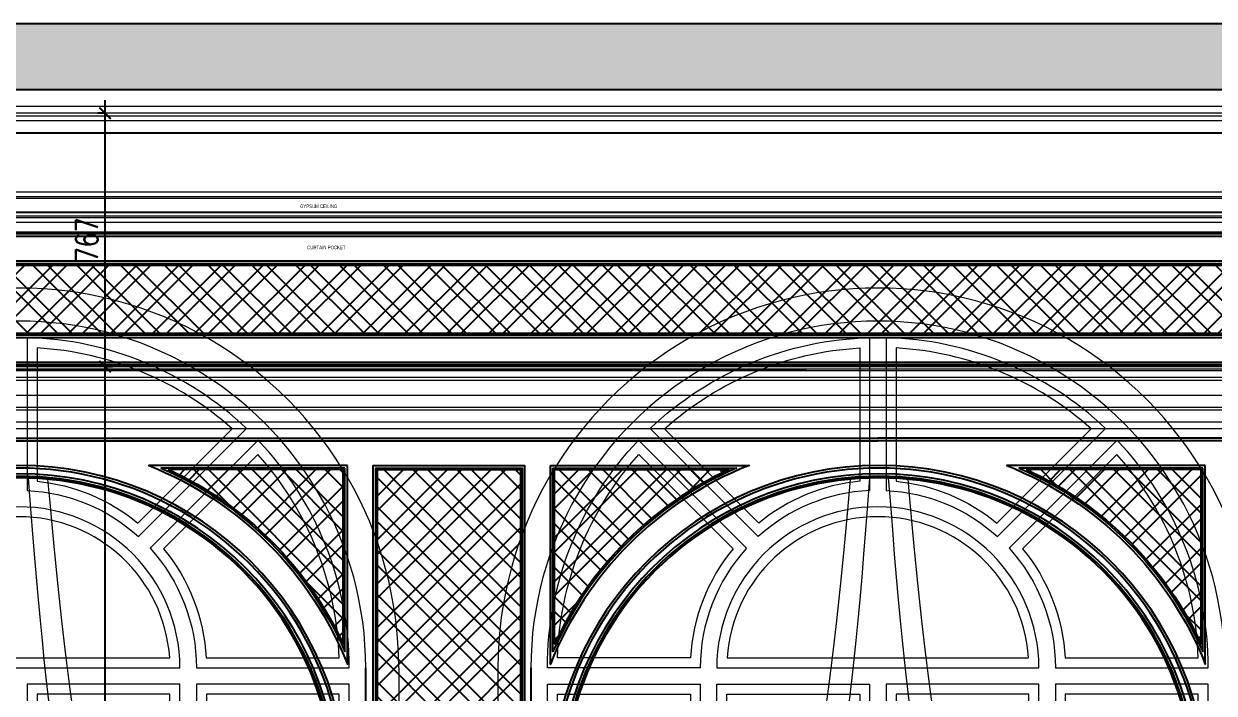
# Model space of a CAD drawing. Header units: inches. Extents: x -20583 to 399182, y -24453 to 525552.
# Drawn here: x 5466 to 9069, y 21185 to 23212 of the extents above; entities that cross this region are included whole.
import ezdxf

# ---------------------------------------------------------------- set-up
doc = ezdxf.new("R2010")
doc.units = ezdxf.units.IN
doc.header["$LTSCALE"] = 1000
doc.header["$MEASUREMENT"] = 0
doc.header["$PDMODE"] = 35
doc.linetypes.add('DASHED', pattern=[0.75, 0.5, -0.25])
doc.linetypes.add('HIDDEN', pattern=[0.375, 0.25, -0.125])
for name, color, linetype in [('8', 8, 'Continuous'), ('A-DIM', 9, 'Continuous'), ('A-Hidden', 8, 'HIDDEN'), ('ARCH. DIM', 1, 'Continuous'), ('CQ text label', 3, 'Continuous'), ('Layer1', 1, 'Continuous'), ('Layer3', 3, 'Continuous'), ('Layer7', 8, 'Continuous')]:
    doc.layers.add(name, color=color, linetype=linetype)
for name, color, linetype, lineweight in [('A-GLAZ', 134, 'Continuous', 18), ('Fabric', 253, 'Continuous', 0), ('GRC', 41, 'Continuous', 0), ('Sanitaire', 253, 'Continuous', 0), ('Wood treillis', 111, 'Continuous', 0)]:
    doc.layers.add(name, color=color, linetype=linetype, lineweight=lineweight)
doc.styles.add('DIM 50', font='romans.shx', dxfattribs={"width": 0.75, "height": 100})
doc.styles.add('ST9', font='romans.shx', dxfattribs={"width": 0.8})
doc.dimstyles.new('DIM-20', dxfattribs={"dimscale": 1000, "dimtxt": 0.044, "dimasz": 0.035, "dimexe": 0.022, "dimexo": 0.022, "dimgap": 0.022, "dimtad": 1, "dimdec": 0, "dimzin": 0, "dimdsep": 46, "dimtxsty": 'ST9', "dimblk1": 'ARCHTICK', "dimblk2": 'ARCHTICK', "dimsah": 1, "dimcen": 0.08800000000000001, "dimdle": 0.04, "dimclrd": 256, "dimclre": 256, "dimclrt": 3, "dimadec": 0, "dimazin": 0, "dimtfac": 1, "dimtdec": 0, "dimtix": 1, "dimtofl": 0, "dimtmove": 1, "dimatfit": 3, "dimldrblk": 'CLOSED', "dimfxl": 1, "dimtolj": 1, "dimtzin": 0, "dimarcsym": 0})
pattern_1 = [(135, (0, 0), (-66.29126073623884, -66.29126073623883), []), (135, (2.706112671194974e-15, 44.19417375), (-66.29126073623884, -66.29126073623883), [])]
pattern_2 = [(45, (0, 0), (-66.29126073623883, 66.29126073623884), []), (45, (44.19417375, 0), (-66.29126073623883, 66.29126073623884), [])]

# ---------------------------------------------------------------- blocks, each defined once
blk = doc.blocks.new('_ARCHTICK')
at = {"color": 0, "linetype": 'ByBlock', "const_width": 0.15}
blk.add_lwpolyline([(-0.5, -0.5), (0.5, 0.5)], dxfattribs=at)
blk = doc.blocks.new('*D222')
at = {"layer": 'A-DIM', "lineweight": -2, "transparency": 16777216}
for p, q in [((5711.638479867706, 18822.05420349693), (5711.638479867706, 22214.12563307249)), ((5714.571611188673, 22174.12563307249), (5733.638479867706, 22174.12563307249)), ((5714.571604965343, 18862.05420349693), (5733.638479867706, 18862.05420349693))]:
    blk.add_line(p, q, dxfattribs=at)
at = {"layer": 'Defpoints', "color": 0, "transparency": 16777216}
for p in [(5692.571611188675, 22174.1256330725, 4.455532314764379e-07), (5711.638479867707, 22174.12563307249), (5692.571604965346, 18862.05420349693, 9.944884717770964e-07)]:
    blk.add_point(p, dxfattribs=at)
at = {"layer": 'A-DIM', "lineweight": -2, "transparency": 16777216, "xscale": 35, "yscale": 35, "zscale": 35}
for p, rotation in [((5711.638479867706, 22174.12563307249), 90), ((5711.638479867706, 18862.05420349693), 270)]:
    blk.add_blockref('_ARCHTICK', p, dxfattribs=dict(at, rotation=rotation))
at = {"layer": 'A-DIM', "color": 3, "transparency": 16777216, "insert": (5656.638479867708, 20518.08991828471), "char_height": 66, "attachment_point": 5, "rotation": 90.00000000000001, "style": 'ST9'}
blk.add_mtext('\\A1;3312', dxfattribs=at)
blk = doc.blocks.new('_CLOSED')
at = {"color": 0, "linetype": 'ByBlock'}
for p, q in [((-1, 0.1666666666666666), (0, 0)), ((-1, 0.1666666666666666), (-1, -0.1666666666666666)), ((0, 0), (-1, -0.1666666666666666)), ((0, 0), (-1, 0))]:
    blk.add_line(p, q, dxfattribs=at)
blk = doc.blocks.new('*D223')
at = {"layer": 'A-DIM', "lineweight": -2, "transparency": 16777216}
for p, q in [((5711.638479868147, 22134.12563307275), (5711.638479868146, 22981.16770790663)), ((5711.638482829961, 22941.16770790663), (5689.638479868146, 22941.16770790663)), ((5711.638479867774, 22174.12563307275), (5689.638479868147, 22174.12563307275))]:
    blk.add_line(p, q, dxfattribs=at)
at = {"layer": 'Defpoints', "color": 0, "transparency": 16777216}
for p in [(5711.638479868147, 22941.16770790663), (5733.638482829962, 22941.16770790663, 3.246150841207294e-07), (5733.638479867775, 22174.12563307275)]:
    blk.add_point(p, dxfattribs=at)
at = {"layer": 'A-DIM', "lineweight": -2, "transparency": 16777216, "xscale": 35, "yscale": 35, "zscale": 35}
for p, rotation in [((5711.638479868146, 22941.16770790663), 90), ((5711.638479868147, 22174.12563307275), 270)]:
    blk.add_blockref('_ARCHTICK', p, dxfattribs=dict(at, rotation=rotation))
at = {"layer": 'A-DIM', "color": 3, "transparency": 16777216, "insert": (5656.638479868147, 22557.64667048969), "char_height": 66, "attachment_point": 5, "rotation": 90.00000000000001, "style": 'ST9'}
blk.add_mtext('\\A1;767', dxfattribs=at)
blk = doc.blocks.new('win-2100')
at = {"layer": 'A-GLAZ', "color": 8, "linetype": 'ByBlock', "lineweight": 0, "ltscale": 0.5, "elevation": 0.0142094016141445}
for points in [[(-25.00000004921458, 2999.687451155856), (-25.00000004921458, 2536.918289905472, 0.1748347617106542), (-361.9808942553063, 2397.336233264592), (-689.2081062999496, 2724.563445308479, -0.1859479994210225)], [(24.99999995072722, 2999.687451155856), (24.99999995072722, 2536.918289905472, -0.1748347617106542), (361.9808941568772, 2397.336233264592), (689.2081062012876, 2724.563445308595, 0.1859479994210225)], [(-55.00000004915637, 2968.439466357522), (-55.00000004921458, 2564.828513831308, 0.148901256745093), (-360.503199422179, 2438.284945302643), (-645.8992409148777, 2723.68098679476, -0.1695819405206243)], [(54.99999995066901, 2968.439466357464), (54.99999995078542, 2564.828513831366, -0.148901256745093), (360.5031993236917, 2438.284945302585), (645.899240816274, 2723.680986794643, 0.1695819405206243)], [(-724.5634453591483, 2689.208106249105), (-397.3362333146797, 2361.980894205102, 0.1868473978902309), (-537.5000000826258, 1999.99999999936), (-1000.000000049098, 1999.999999999534, -0.1924223867530203)], [(724.5634452605445, 2689.208106249222), (397.3362332162505, 2361.980894205277, -0.1868473978902309), (537.4999999840802, 1999.999999999302), (999.9999999507272, 1999.999999999534, 0.1924223867530203)], [(-723.6809868453711, 2645.899240864033), (-438.2849453529052, 2360.503199371975, 0.1602103479317552), (-566.7064937810355, 2029.999999999476), (-969.5359715324303, 2029.999999999534, -0.176224450156295)], [(723.6809867468837, 2645.89924086415), (438.2849452543014, 2360.503199372033, -0.1602103479317552), (566.7064936825482, 2029.999999999418), (969.5359714340593, 2029.999999999651, 0.176224450156295)], [(-487.5000000822765, 1999.999999999302), (487.4999999839638, 1999.999999999418, 1)], [(-456.5153338886157, 2029.999999999185), (456.5153337900119, 2029.999999999476, 0.9364417103757532)]]:
    blk.add_lwpolyline(points, format="xyb", close=True, dxfattribs=at)
at = {"layer": 'A-GLAZ', "color": 8, "linetype": 'ByBlock', "lineweight": 0, "ltscale": 0.5, "elevation": 0.008525813344111}
for points in [[(-1150.000000049185, 1999.999999999302), (-1150.000000049185, -399.9999999904539)], [(1149.999999950873, 1999.999999932363), (1149.999999950873, -400.0000000573928)]]:
    blk.add_lwpolyline(points, dxfattribs=at)
at = {"layer": 'A-GLAZ', "color": 8, "linetype": 'ByBlock', "lineweight": 0, "ltscale": 0.5, "elevation": 0.0085254717729417}
for points in [[(-1000.000000049331, 1949.999999999825), (-537.5000000495638, 1949.999999999593), (-537.5000000492146, 199.5000000093132), (-1000.000000049215, 199.5000000095461)], [(-487.5000000493892, 1949.999999999767), (-25.00000004927278, 1949.999999999534), (-25.00000004927278, 199.5000000094296), (-487.5000000491564, 199.5000000094296)], [(487.4999999507854, 1950.000000000175), (24.99999995084363, 1949.999999999709), (24.99999995154212, 199.5000000094296), (487.4999999513675, 199.5000000097789)], [(999.9999999510765, 1950.000000000291), (537.4999999510765, 1950), (537.4999999515421, 199.5000000096043), (999.9999999514257, 199.5000000099535)], [(-970.0000000494474, 1919.999999999709), (-567.500000049331, 1919.999999999651), (-567.5000000492146, 229.500000009255), (-970.0000000493892, 229.5000000094878)], [(-457.5000000494474, 1919.999999999767), (-55.00000004921458, 1919.999999999651), (-55.00000004915637, 229.5000000093714), (-457.5000000490982, 229.5000000095461)], [(457.4999999507854, 1919.999999999942), (54.99999995078542, 1919.999999999709), (54.99999995154212, 229.5000000093714), (457.4999999513093, 229.5000000097207)], [(969.99999995096, 1920.000000000291), (567.4999999510183, 1919.999999999942), (567.4999999516585, 229.5000000095461), (969.9999999513675, 229.5000000097207)], [(-1000.000000049506, -349.9999999904539), (-537.5000000492728, -349.9999999906868), (-537.5000000493892, 149.5000000096625), (-1000.000000049389, 149.5000000094296)], [(-487.5000000491564, -349.9999999906868), (-25.00000004927278, -349.9999999903957), (-25.00000004927278, 149.5000000094296), (-487.5000000494474, 149.5000000094296)], [(487.4999999515421, -349.9999999903375), (24.99999995165854, -349.9999999904539), (24.99999995160033, 149.5000000095461), (487.4999999516585, 149.5000000097207)], [(999.9999999517167, -349.9999999901629), (537.4999999517167, -349.9999999903375), (537.4999999516585, 149.5000000097207), (999.9999999516003, 149.5000000098953)], [(-970.0000000492728, -319.9999999905704), (-567.5000000492728, -319.9999999905122), (-567.5000000490982, 119.5000000094878), (-970.0000000492146, 119.5000000094296)], [(-457.5000000493892, -319.9999999905704), (-55.00000004927278, -319.9999999906286), (-55.00000004909816, 119.5000000096043), (-457.500000049331, 119.5000000094296)], [(457.4999999516585, -319.9999999903375), (54.99999995183316, -319.9999999903957), (54.99999995160033, 119.5000000096043), (457.4999999514839, 119.5000000097789)], [(969.9999999515421, -319.9999999902211), (567.4999999515421, -319.9999999903375), (567.4999999514839, 119.5000000097789), (969.9999999516003, 119.5000000100117)]]:
    blk.add_lwpolyline(points, close=True, dxfattribs=at)
at = {"layer": 'A-GLAZ', "color": 8, "linetype": 'ByBlock', "lineweight": 0, "ltscale": 0.5}
blk.add_arc((-4.915636964142323e-08, 1999.999999999302, 0.008525813344111), 1150.000000000033, 359.9999999966649, 179.9999999966649, dxfattribs=at)
at = {"layer": 'ARCH. DIM', "lineweight": 0}
blk.add_arc((-4.915636964142323e-08, 1999.999999999302, 0.008525813344111), 1050.000000000033, 359.9999999966649, 179.9999999966649, dxfattribs=at)
at = {"layer": 'Layer1', "elevation": 0.002841883502908199}
blk.add_lwpolyline([(-1050.000000049185, 2000.00000006042), (-1050.000000048633, -399.9999999904539), (1049.999999951309, -399.9999999903957), (1049.999999950873, 1999.999999938183)], dxfattribs=at)
blk = doc.blocks.new('MAK-GF10 structrual elev A')
at = {"layer": 'Layer7'}
h = blk.add_hatch(dxfattribs=at)
h.set_pattern_fill('AR-CONC', color=256, scale=10, style=0)
h.set_pattern_definition([(49.99999999999999, (-400019.9734791887, -95187.58330076892), (71.72601826007534, -6.275213498259509), [7.5, -82.5]), (355, (-400019.9734791887, -95187.58330076892), (-13.8751333613, 75.2192133700012), [6, -66]), (100.4514, (-400013.9963111887, -95188.10623476893), (57.85093817140214, 68.94395420609534), [6.374018999999992, -70.11421119999989]), (46.18420000000005, (-400019.9734791886, -95167.58330076898), (106.7241048625644, -16.5519014329018), [11.24999999999999, -123.7499999999999]), (96.63559999999998, (-400011.0798046887, -95168.96263146895), (93.46627055487032, 97.41178709004417), [9.56102879999999, -105.1712999999999]), (351.1842000000001, (-400019.9734791886, -95167.58330076898), (93.46619451336271, 97.4118600925325), [9, -99]), (21, (-400009.9734791886, -95172.58330076898), (59.69070521184615, -40.26188906653389), [7.5, -82.5]), (325.9999999999999, (-400009.9734791886, -95172.58330076898), (24.33153319215817, 72.51500450468531), [6, -66]), (71.45140000000006, (-400004.9992558886, -95175.9384613689), (84.022262858149, 32.25304967099524), [6.374018999999997, -70.11421119999997]), (37.50000000000001, (-400019.9734791887, -95187.58330076892), (1.215985531729066, 33.28938538313115), [0, -65.19999999999999, 0, -67, 0, -66.25]), (7.499999999999999, (-400019.9734791887, -95187.58330076892), (26.30695374421486, 39.44117118823605), [0, -38.2, 0, -63.7, 0, -25.25]), (327.4999999999999, (-400042.2734791887, -95187.58330076898), (53.3822436172409, -2.255487173437976), [0, -24.99999999999997, 0, -77.99999999999989, 0, -103.4999999999998]), (317.4999999999999, (-400052.2734791887, -95187.58330076898), (58.31861693423861, 10.01049823323177), [0, -32.49999999999997, 0, -51.79999999999996, 0, -73.49999999999994])])
h.paths.add_polyline_path([(13352.38726142689, 23212.05420349684), (13352.38726142683, 23012.05420349684), (2747.580180724734, 23012.05420349684), (2747.580180724675, 23212.05420349684)])
at = {"layer": 'Layer3'}
for p, q in [((13352.38726142689, 23212.05420349684, -1.466518336033709e-07), (2747.580180724675, 23212.05420349684, -1.466518336033709e-07)), ((13352.38726142683, 23012.05420349684, -1.466518336033709e-07), (2747.580180724734, 23012.05420349684, -1.466518336033709e-07))]:
    blk.add_line(p, q, dxfattribs=at)
at = {"layer": 'A-GLAZ'}
for p in [(5450.654370514385, 19262.05420348735, -0.002842648617597803), (8050.654370514385, 19262.05420348735, -0.002842648617597803)]:
    blk.add_blockref('win-2100', p, dxfattribs=at)
blk = doc.blocks.new('A$Ce2b00592')
at = {"layer": 'GRC'}
blk.add_rational_spline([(9009.992794049263, 94.99991078389576, -2.3992062283e-06), (8933.152724232234, 81.9594190941425, -1.276916578599999e-06), (8937.411254211329, 183.5329795008292, -1.276916578599999e-06), (8933.414942979929, 203.1366903752787, -1.276916578599999e-06), (8927.320671795045, 246.5168394704815, -1.276916578599999e-06), (8896.087789355135, 287.6138554820791, -1.276916578599999e-06), (8858.556138713728, 323.6692547774874, -1.276916578599999e-06), (8825.963627460762, 348.6331671047374, -1.1787390848e-06), (8788.263892626157, 374.9267966788611, -1.2415973132e-06), (8702.005382123694, 372.6490542885731, -1.2537427058e-06), (8527.856019703984, 368.988191885408, -3.685446131007434e-07), (8458.612918087652, 408.6806414572638, -3.358600118007429e-07), (8389.896285208604, 410.0851943501621, -3.365303812007435e-07), (8339.908176291698, 410.0851943502203, -3.433196924007436e-07), (8110.762594090134, 410.0851943501621, -1.3599257882e-06), (1676.875214217347, 410.0851812997134, -1.467615254000004e-07)], [1, 1, 1, 1, 0.9492530216741316, 0.9492530216741316, 1, 0.9492530216741316, 0.9492530216741316, 1, 1, 1, 1, 1, 1, 1], degree=3, knots=[0.6724186938435773, 0.6724186938435773, 0.6724186938435773, 0.6724186938435773, 1.619397948669755, 1.619397948669755, 1.619397948669755, 2.404796112067741, 2.404796112067741, 2.404796112067741, 3.190194275465501, 3.190194275465501, 3.190194275465501, 4.002694275465272, 4.002694275465272, 4.002694275465272, 4.856497734762342, 4.856497734762342, 4.856497734762342, 4.856497734762342], dxfattribs=at)
blk.add_open_spline([(8344.046083522808, 389.1130709366407, -3.358600118007429e-07), (8308.042258431225, 389.1130709366407, -3.358600118007429e-07), (8267.266777829034, 389.1130709365243, -1.276916578599999e-06), (1636.588598571368, 389.1130578846787, -1.465673149000007e-07)], degree=3, dxfattribs=at)
blk = doc.blocks.new('curtain elev1')
at = {"layer": 'Fabric', "lineweight": 0}
for points, knots in [([(323477.25518307, -7402.766137514227, -2.568285750955885e-07), (323411.6914903604, -8278.91511171465, -4.837266927091876e-07), (323341.9612570533, -8620.9377820066, -4.943143664e-07), (323084.8111131511, -9075.5247922969, -4.943143664e-07), (322864.4857630702, -9251.760830348387, -4.943143664e-07), (322695.0028155162, -9247.723198255015, -4.720251929e-07), (322548.9111164933, -9204.37006275868, 4.414620997375823e-07)], [407.2184744416678, 407.2184744416678, 407.2184744416678, 407.2184744416678, 756.8415233349588, 881.9374408867433, 1071.680382321919, 1265.355330691214, 1265.355330691214, 1265.355330691214, 1265.355330691214]), ([(323418.5528314246, -7406.312773580419, -2.659410018705322e-07), (323351.0581180681, -8168.887478067598, -4.81784768480867e-07), (323286.0955700848, -8542.60443614408, -4.943143664e-07), (323012.8060749365, -9025.72240239507, -4.943143664e-07), (322792.4807248555, -9201.958440446557, -4.943143664e-07), (322622.8088288701, -9197.9163069903, -4.720003437999999e-07), (322548.9111164924, -9177.208756466134, -4.729585732000001e-07), (322548.9111164924, -9177.208756466134, -4.729585732000001e-07), (322548.9111164924, -9177.208756466134, -4.729585732000001e-07), (322548.9111164924, -9177.208756466134, -4.729585732000001e-07)], [365.5152735095221, 365.5152735095221, 365.5152735095221, 365.5152735095221, 756.8415233349588, 881.9374408867433, 1071.680382321919, 1208.200708781948, 1265.782784957043, 1265.782784957043, 1265.786307466203, 1265.786307466203, 1265.786307466203, 1265.786307466203]), ([(323533.8853867783, -7402.766137514227, -2.568285750955885e-07), (323599.4490794879, -8278.91511171465, -4.837266927091876e-07), (323669.179312795, -8620.9377820066, -4.943143664e-07), (323926.3294566972, -9075.524792296903, -4.943143664e-07), (324146.6548067781, -9251.760830348394, -4.943143664e-07), (324316.1377543321, -9247.723198255022, -4.720251929e-07), (324462.229453355, -9204.370062758691, 4.414620997375823e-07)], [407.2184744416678, 407.2184744416678, 407.2184744416678, 407.2184744416678, 756.8415233349588, 881.9374408867433, 1071.680382321919, 1265.355330691214, 1265.355330691214, 1265.355330691214, 1265.355330691214]), ([(323592.5877384237, -7406.312773580419, -2.659410018705322e-07), (323660.0824517802, -8168.887478067598, -4.81784768480867e-07), (323725.0449997635, -8542.60443614408, -4.943143664e-07), (323998.3344949118, -9025.722402395073, -4.943143664e-07), (324218.6598449928, -9201.958440446564, -4.943143664e-07), (324388.3317409782, -9197.916306990308, -4.720003437999999e-07), (324462.2294533559, -9177.208756466145, -4.729585732000001e-07), (324462.2294533559, -9177.208756466145, -4.729585732000001e-07), (324462.2294533559, -9177.208756466145, -4.729585732000001e-07), (324462.2294533559, -9177.208756466145, -4.729585732000001e-07)], [365.5152735095221, 365.5152735095221, 365.5152735095221, 365.5152735095221, 756.8415233349588, 881.9374408867433, 1071.680382321919, 1208.200708781948, 1265.782784957043, 1265.782784957043, 1265.786307466203, 1265.786307466203, 1265.786307466203, 1265.786307466203])]:
    blk.add_open_spline(points, degree=3, knots=knots, dxfattribs=at)

msp = doc.modelspace()

# ---------------------------------------------------------------- hatches: boundary and pattern name
at = {"layer": 'Wood treillis', "lineweight": -2}
h = msp.add_hatch(dxfattribs=at)
h.set_pattern_fill('ANSI32', color=256, scale=250, angle=90)
h.set_pattern_definition(pattern_1)
h.paths.add_polyline_path([(12012.36953208141, 22481.64136927429), (12012.36953208141, 22274.1252294904), (4092.403454405551, 22274.1252294904), (4092.40345440555, 22481.64136927429)])
h = msp.add_hatch(dxfattribs=at)
h.set_pattern_fill('ANSI32', color=256, scale=240)
h.set_pattern_definition([(45, (0, 0), (-63.63961030678927, 63.63961030678929), []), (45, (42.4264068, 0), (-63.63961030678927, 63.63961030678929), [])])
h.paths.add_polyline_path([(12012.36953208141, 22481.64136927429), (12012.36953208141, 22274.1252294904), (4092.403454405551, 22274.1252294904), (4092.40345440555, 22481.64136927429)])
h = msp.add_hatch(dxfattribs=at)
h.set_pattern_fill('ANSI32', color=256, scale=250, angle=90)
h.set_pattern_definition(pattern_1)
edge = h.paths.add_edge_path()
edge.add_line((6432.447099010577, 21862.0546314387), (5904.882871139779, 21862.0546314387))
edge.add_line((6432.447099010577, 21334.33673531208), (6432.447099010577, 21862.0546314387))
edge.add_arc((5450.654370464983, 20880.39414910835), 1081.656522836309, 24.813976334869324, 65.16933705168128, ccw=False)
h = msp.add_hatch(dxfattribs=at)
h.set_pattern_fill('ANSI32', color=256, scale=250)
h.set_pattern_definition(pattern_2)
edge = h.paths.add_edge_path()
edge.add_line((6432.447099010577, 21862.0546314387), (5904.882871139779, 21862.0546314387))
edge.add_line((6432.447099010577, 21334.33673531208), (6432.447099010577, 21862.0546314387))
edge.add_arc((5450.654370464983, 20880.39414910835), 1081.656522836309, 24.813976334869324, 65.16933705168128, ccw=False)
h = msp.add_hatch(dxfattribs=at)
h.set_pattern_fill('ANSI32', color=256, scale=250)
h.set_pattern_definition(pattern_2)
h.paths.add_polyline_path([(6752.376275139744, 19167.05167341235), (6535.743502648334, 19167.05167341235), (6535.903047279095, 21862.0546314387), (6752.376275139744, 21862.0546314387), (6968.849503000394, 21862.0546314387), (6969.009047631155, 19167.05167341235)])
h = msp.add_hatch(dxfattribs=at)
h.set_pattern_fill('ANSI32', color=256, scale=250, angle=90)
h.set_pattern_definition(pattern_1)
h.paths.add_polyline_path([(6752.376275139744, 19167.05167341235), (6969.009047631155, 19167.05167341235), (6968.849503000394, 21862.0546314387), (6752.376275139744, 21862.0546314387), (6535.903047279095, 21862.0546314387), (6535.743502648334, 19167.05167341235)])
h = msp.add_hatch(dxfattribs=at)
h.set_pattern_fill('ANSI32', color=256, scale=250, angle=90)
h.set_pattern_definition(pattern_1)
edge = h.paths.add_edge_path()
edge.add_line((7072.305451268911, 21862.0546314387), (7599.86967913971, 21862.0546314387))
edge.add_line((7072.305451268911, 21334.33673531208), (7072.305451268911, 21862.0546314387))
edge.add_arc((8054.098179814506, 20880.39414910835), 1081.656522836309, 114.8306629483187, 155.1860236651307)
h = msp.add_hatch(dxfattribs=at)
h.set_pattern_fill('ANSI32', color=256, scale=250)
h.set_pattern_definition(pattern_2)
edge = h.paths.add_edge_path()
edge.add_line((7072.305451268911, 21862.0546314387), (7599.86967913971, 21862.0546314387))
edge.add_line((7072.305451268911, 21334.33673531208), (7072.305451268911, 21862.0546314387))
edge.add_arc((8054.098179814506, 20880.39414910835), 1081.656522836309, 114.8306629483187, 155.1860236651307)
h = msp.add_hatch(dxfattribs=at)
h.set_pattern_fill('ANSI32', color=256, scale=250, angle=90)
h.set_pattern_definition(pattern_1)
edge = h.paths.add_edge_path()
edge.add_line((9029.003289661276, 21862.0546314387), (8501.439061790477, 21862.0546314387))
edge.add_line((9029.003289661276, 21334.33673531208), (9029.003289661276, 21862.0546314387))
edge.add_arc((8047.21056111568, 20880.39414910835), 1081.656522836309, 384.8139763348693, 425.1693370516813, ccw=False)
h = msp.add_hatch(dxfattribs=at)
h.set_pattern_fill('ANSI32', color=256, scale=250)
h.set_pattern_definition(pattern_2)
edge = h.paths.add_edge_path()
edge.add_line((9029.003289661276, 21862.0546314387), (8501.439061790477, 21862.0546314387))
edge.add_line((9029.003289661276, 21334.33673531208), (9029.003289661276, 21862.0546314387))
edge.add_arc((8047.21056111568, 20880.39414910835), 1081.656522836309, 384.8139763348693, 425.1693370516813, ccw=False)

# ---------------------------------------------------------------- linework, layer by layer
at = {"layer": 'A-Hidden', "linetype": 'DASHED', "lineweight": 0, "ltscale": 10}
for p, q in [((15334.44934037904, 23012.05420349684, 2.238808387968471e-07), (2054.320484236057, 23012.05420349695, -1.759603161380624e-06)), ((15334.44934037916, 22162.55453607236, -1.466518336103123e-07), (2054.320484236057, 22162.55453607225, -1.759603161380624e-06))]:
    msp.add_line(p, q, dxfattribs=at)
at = {"layer": 'GRC', "lineweight": 0}
for p, q in [((4633.295006684144, 22918.85810323927, -1.423568412203424e-06), (11473.00641166599, 22918.85810323927, -1.423568412203424e-06)), ((4643.122211078007, 22933.55703087879, -1.423568412203424e-06), (11461.65077914024, 22933.55703087867, -1.423568412203424e-06)), ((4538.122211078589, 22881.16771192959, -1.423568412203424e-06), (11566.65077507531, 22881.16771192953, -1.423568412203424e-06)), ((4558.669381064188, 22883.12143288291, -1.423568412203424e-06), (11550.6657335817, 22883.12143288279, -1.423568412203424e-06)), ((4192.509892211528, 22703.57499534317, -1.31885214850326e-06), (11911.65077457309, 22703.57499534317, -1.326539412603709e-06)), ((4186.098299952515, 22683.66771189182, -1.308534379303477e-06), (11918.67496259575, 22683.66771124885, -1.002213562203764e-06)), ((4193.122211073467, 22688.66771192959, -1.326831727003825e-06), (11911.65077457309, 22688.66771192953, -1.331989196703402e-06)), ((4149.336735553981, 22630.51272329112, -1.308863545803957e-06), (11952.14921832673, 22630.51272264513, -1.00110000430336e-06)), ((4152.57128494716, 22640.9118025967, -1.305906069603387e-06), (11952.19884101325, 22640.91180185351, -9.518653645033536e-07)), ((4152.577378542046, 22642.91180309013, -1.308615774203845e-06), (11952.20170069957, 22642.91180244461, -1.001101387803446e-06)), ((4135.33948405413, 22611.91837658687, -1.30869438760349e-06), (11969.43350161309, 22611.91837594, -1.000507963703656e-06)), ((4149.305845156836, 22625.64094311697, -1.308630422003312e-06), (11955.46760842256, 22625.64094247116, -1.000981477803981e-06)), ((4129.336735559627, 22581.64097759064, -1.423568412203424e-06), (11975.43625187984, 22581.64097759064, -2.956888718404e-06)), ((3477.075337693852, 22162.05456491042, -1.15696997480346e-06), (12539.76687361486, 22162.05456491042, -2.852926712403537e-06)), ((3980.33277727745, 22167.0545531981, -1.314049929903922e-06), (12124.44020837365, 22167.05455319805, -1.314049929903922e-06)), ((12112.36914056184, 22174.12562100997, -1.314049929903922e-06), (3992.403845089255, 22174.12563626713, -1.314049929903922e-06)), ((3497.075337621791, 22142.05455880595, -1.314049929903922e-06), (12607.69764802925, 22142.05455880595, -2.808836901903963e-06)), ((3497.075337621791, 22133.35537346062, -1.314049929903922e-06), (12607.69764802925, 22133.35537346062, -2.808836901903963e-06)), ((3488.445267240924, 22088.08267948905, -1.314049929803308e-06), (12616.32771841023, 22088.08267948887, -1.314049929903922e-06)), ((3416.38103053486, 22051.72520063946, -1.315683906803886e-06), (12688.39195511618, 22051.7252006394, -2.850458764803783e-06)), ((3411.47156116378, 22043.08496644913, -1.314049929903922e-06), (12693.30142448744, 22043.08496644913, -1.314049929903922e-06)), ((3377.564659615338, 21987.05450031074, -1.314049929903922e-06), (12727.20832603594, 21987.05450031074, -2.868144229803373e-06)), ((3399.45860728214, 22006.8549787589, -1.314049929903922e-06), (12705.31437836913, 22006.8549787589, -2.857240666003263e-06))]:
    msp.add_line(p, q, dxfattribs=at)
at = {"layer": 'Wood treillis', "lineweight": -2}
for points, elevation in [([(12112.36914056184, 22174.12562100997), (3992.403845925117, 22174.12562100997), (3992.403845925117, 22581.64097775472), (12112.36914056184, 22581.64097775472)], -1.314049929903371e-06), ([(12107.36831333296, 22179.12644823885), (3997.404673154, 22179.12644823885), (3997.404673154, 22576.64015052584), (12107.36831333296, 22576.64015052584)], -1.314049929903371e-06), ([(12099.86801454196, 22186.62674702985), (4004.904971945001, 22186.62674702985), (4004.904971945001, 22569.13985173484), (12099.86801454196, 22569.13985173484)], -1.314049929903371e-06), ([(12024.86929880816, 22261.62546276366), (4079.903687678805, 22261.62546276366), (4079.903687678805, 22494.14113600104), (12024.86929880816, 22494.14113600104)], -1.314049929903371e-06), ([(12017.36929880816, 22269.12546276366), (4087.403687678805, 22269.12546276366), (4087.403687678805, 22486.64113600104), (12017.36929880816, 22486.64113600104)], -1.314049929903371e-06), ([(12012.36953208141, 22274.1252294904), (4092.403454405551, 22274.1252294904), (4092.40345440555, 22481.64136927429), (12012.36953208141, 22481.64136927429)], -1.314049929903371e-06), ([(6752.376275139744, 19154.55167341235), (6523.242777712432, 19154.55167341235), (6523.403772172956, 21874.5546314387), (6752.376275139744, 21874.5546314387), (6981.348778106532, 21874.5546314387), (6981.509772567057, 19154.55167341235)], -1.706671812003658e-06), ([(6752.376275139744, 19162.05167341235), (6530.743212673973, 19162.05167341235), (6530.903337236639, 21867.0546314387), (6752.376275139744, 21867.0546314387), (6973.849213042849, 21867.0546314387), (6974.009337605516, 19162.05167341235)], -1.706671812003658e-06), ([(6752.376275139744, 19167.05167341235), (6535.743502648334, 19167.05167341235), (6535.903047279095, 21862.0546314387), (6752.376275139744, 21862.0546314387), (6968.849503000394, 21862.0546314387), (6969.009047631155, 19167.05167341235)], -1.706671812003658e-06)]:
    msp.add_lwpolyline(points, close=True, dxfattribs=dict(at, elevation=elevation))
at = {"layer": 'Wood treillis', "lineweight": -2, "elevation": -1.706671812003658e-06}
for points in [[(3404.139594615992, 21957.0532268568), (8050.654371446349, 21957.05322685681)], [(3411.639594629465, 21949.55322514042), (8050.654371446348, 21949.55322514037)], [(12697.1691482767, 21957.0532268568), (8050.654371446348, 21957.05322685681)], [(12689.66914826323, 21949.55322514042), (8050.654371446348, 21949.55322514037)]]:
    msp.add_lwpolyline(points, dxfattribs=at)
at = {"layer": 'Wood treillis', "lineweight": -2}
for points, elevation in [([(6444.816343892998, 19042.05213044896), (6444.816343953398, 20880.39414909906, 1), (4456.49239697701, 20880.3941491196), (4456.49239703737, 19042.05213044896)], -1.466518335657696e-07), ([(6444.947104869977, 21874.5546372981), (5844.032458726443, 21874.55459281606, -0.2072856370031059), (6444.947104869977, 21273.43774270406), (6444.947104869977, 21874.5546372981)], -1.706671812003658e-06), ([(7059.805445409512, 21874.5546372981), (7660.720091553046, 21874.55459281606, 0.2072856370031059), (7059.805445409512, 21273.43774270406), (7059.805445409512, 21874.5546372981)], -1.706671812003658e-06), ([(9048.2601532423, 19042.05213044896), (9048.260153302701, 20880.39414909906, 1), (7059.936206326312, 20880.3941491196), (7059.936206386673, 19042.05213044896)], -1.466518335657696e-07), ([(9041.503295520673, 21874.5546372981), (8440.58864937714, 21874.55459281606, -0.2072856370031059), (9041.503295520673, 21273.43774270406), (9041.503295520673, 21874.5546372981)], -1.706671812003658e-06), ([(6437.317334710636, 19042.05214661922), (6437.316343953631, 20880.39414909931, 1), (4463.992396976777, 20880.39414911952), (4463.992397037137, 19042.05213044896)], -1.466518335657696e-07), ([(6419.813538863221, 19042.05213044896), (6419.813538923621, 20880.39414909988, 1), (4481.495202006787, 20880.39414911935), (4481.495202067147, 19042.05213044896)], -1.466518335657696e-07), ([(6412.313538863454, 19042.05213044896), (6412.313538923854, 20880.39414910013, 1), (4488.995202006554, 20880.39414911927), (4488.995202066914, 19042.05213044896)], -1.466518335657696e-07), ([(6407.313538863454, 19042.05213044896), (6407.313538923854, 20880.39414910029, 1.000000000019895), (4493.995202006554, 20880.39414911933), (4493.995202066914, 19042.05213044896)], -1.466518335657696e-07), ([(9040.76114405994, 19042.05214661922), (9040.760153302934, 20880.39414909931, 1), (7067.43620632608, 20880.39414911952), (7067.43620638644, 19042.05213044896)], -1.466518335657696e-07), ([(9023.257348212523, 19042.05213044896), (9023.257348272924, 20880.39414909988, 1), (7084.939011356089, 20880.39414911935), (7084.93901141645, 19042.05213044896)], -1.466518335657696e-07), ([(9015.757348212755, 19042.05213044896), (9015.757348273157, 20880.39414910013, 1), (7092.439011355857, 20880.39414911927), (7092.439011416217, 19042.05213044896)], -1.466518335657696e-07), ([(9010.757348212755, 19042.05213044896), (9010.757348273157, 20880.39414910029, 1.000000000019895), (7097.439011355857, 20880.39414911933), (7097.439011416217, 19042.05213044896)], -1.466518335657696e-07)]:
    msp.add_lwpolyline(points, format="xyb", dxfattribs=dict(at, elevation=elevation))
at = {"layer": 'Wood treillis', "lineweight": -2, "elevation": -1.706671812003658e-06}
for points in [[(6437.447100485117, 21867.05463235806), (5881.579105170754, 21867.05459121055, -0.1890916922953619), (6437.447100485117, 21311.01586589677)], [(6432.447139107529, 21862.05467061035), (5904.889067809625, 21862.05463155845, -0.1779235212285222), (6432.447139107529, 21334.34284942262)], [(7067.305449794372, 21867.05463235806), (7623.173445108735, 21867.05459121055, 0.1890916922953619), (7067.305449794372, 21311.01586589677)], [(7072.30541117196, 21862.05467061035), (7599.863482469864, 21862.05463155845, 0.1779235212285222), (7072.305411171959, 21334.34284942262)], [(9034.003291135814, 21867.05463235806), (8478.135295821452, 21867.05459121055, -0.1890916922953619), (9034.003291135814, 21311.01586589677)], [(9029.003329758227, 21862.05467061035), (8501.445258460322, 21862.05463155845, -0.1779235212285222), (9029.003329758227, 21334.34284942262)]]:
    msp.add_lwpolyline(points, format="xyb", close=True, dxfattribs=at)

# ---------------------------------------------------------------- block references
for p in [(-318054.9159144589, 29239.40032952094, -5.881139333033519e-07), (-315451.4721051099, 29239.40032952094, -5.881139333033519e-07)]:
    msp.add_blockref('curtain elev1', p)
at = {"layer": '8', "color": 2}
msp.add_blockref('MAK-GF10 structrual elev A', (0, 0), dxfattribs=at)
at = {"layer": 'Sanitaire', "color": 1}
msp.add_blockref('A$Ce2b00592', (3122.376346561658, 22552.05464097024, -1.466518336033709e-07), dxfattribs=at)

# ---------------------------------------------------------------- texts
at = {"layer": 'A-DIM', "color": 3, "ltscale": 500, "insert": (6439.580972795225, 22540.01635184343, 0.001269263182619782), "char_height": 10.5, "width": 2801.088377326966, "attachment_point": 3, "style": 'DIM 50'}
msp.add_mtext('\\pxqr;{\\fCityBlueprint|b0|i0|c2|p2;CURTAIN POCKET}', dxfattribs=at)
at = {"layer": 'CQ text label', "ltscale": 500, "insert": (6414.727207170795, 22664.93722529412, 0.001269263182619782), "char_height": 10.5, "width": 2801.088377326966, "attachment_point": 3, "style": 'DIM 50'}
msp.add_mtext('\\pxqr;{\\fCityBlueprint|b0|i0|c2|p2;GYPSUM CEILING}', dxfattribs=at)

# ---------------------------------------------------------------- dimensions: what is measured, and where the dimension line sits
at = {"layer": 'A-DIM'}
for base, p1, p2, picture, middle in [((5711.638479868147, 22941.16770790663, -1.759603161380624e-06), (5733.638479867775, 22174.12563307275, -1.759603161380624e-06), (5733.638482829963, 22941.16770790663, -1.434988077259895e-06), '*D223', (5656.638479868147, 22557.64667048969, -1.759603161380624e-06)), ((5711.638479867707, 22174.12563307249, -1.759603161380624e-06), (5692.571604965344, 18862.05420349693, -7.651146896035278e-07), (5692.571611188674, 22174.12563307249, -1.314049929904186e-06), '*D222', (5656.638479867708, 20518.08991828471, -1.759603161380624e-06))]:
    dim = msp.add_linear_dim(base=base, p1=p1, p2=p2, angle=90, dimstyle='DIM-20', override={"dimtxt": 0.066}, dxfattribs=at)
    dim.commit()
    dim.dimension.update_dxf_attribs({"geometry": picture, "text_midpoint": middle})

doc.saveas('drawing.dxf')
